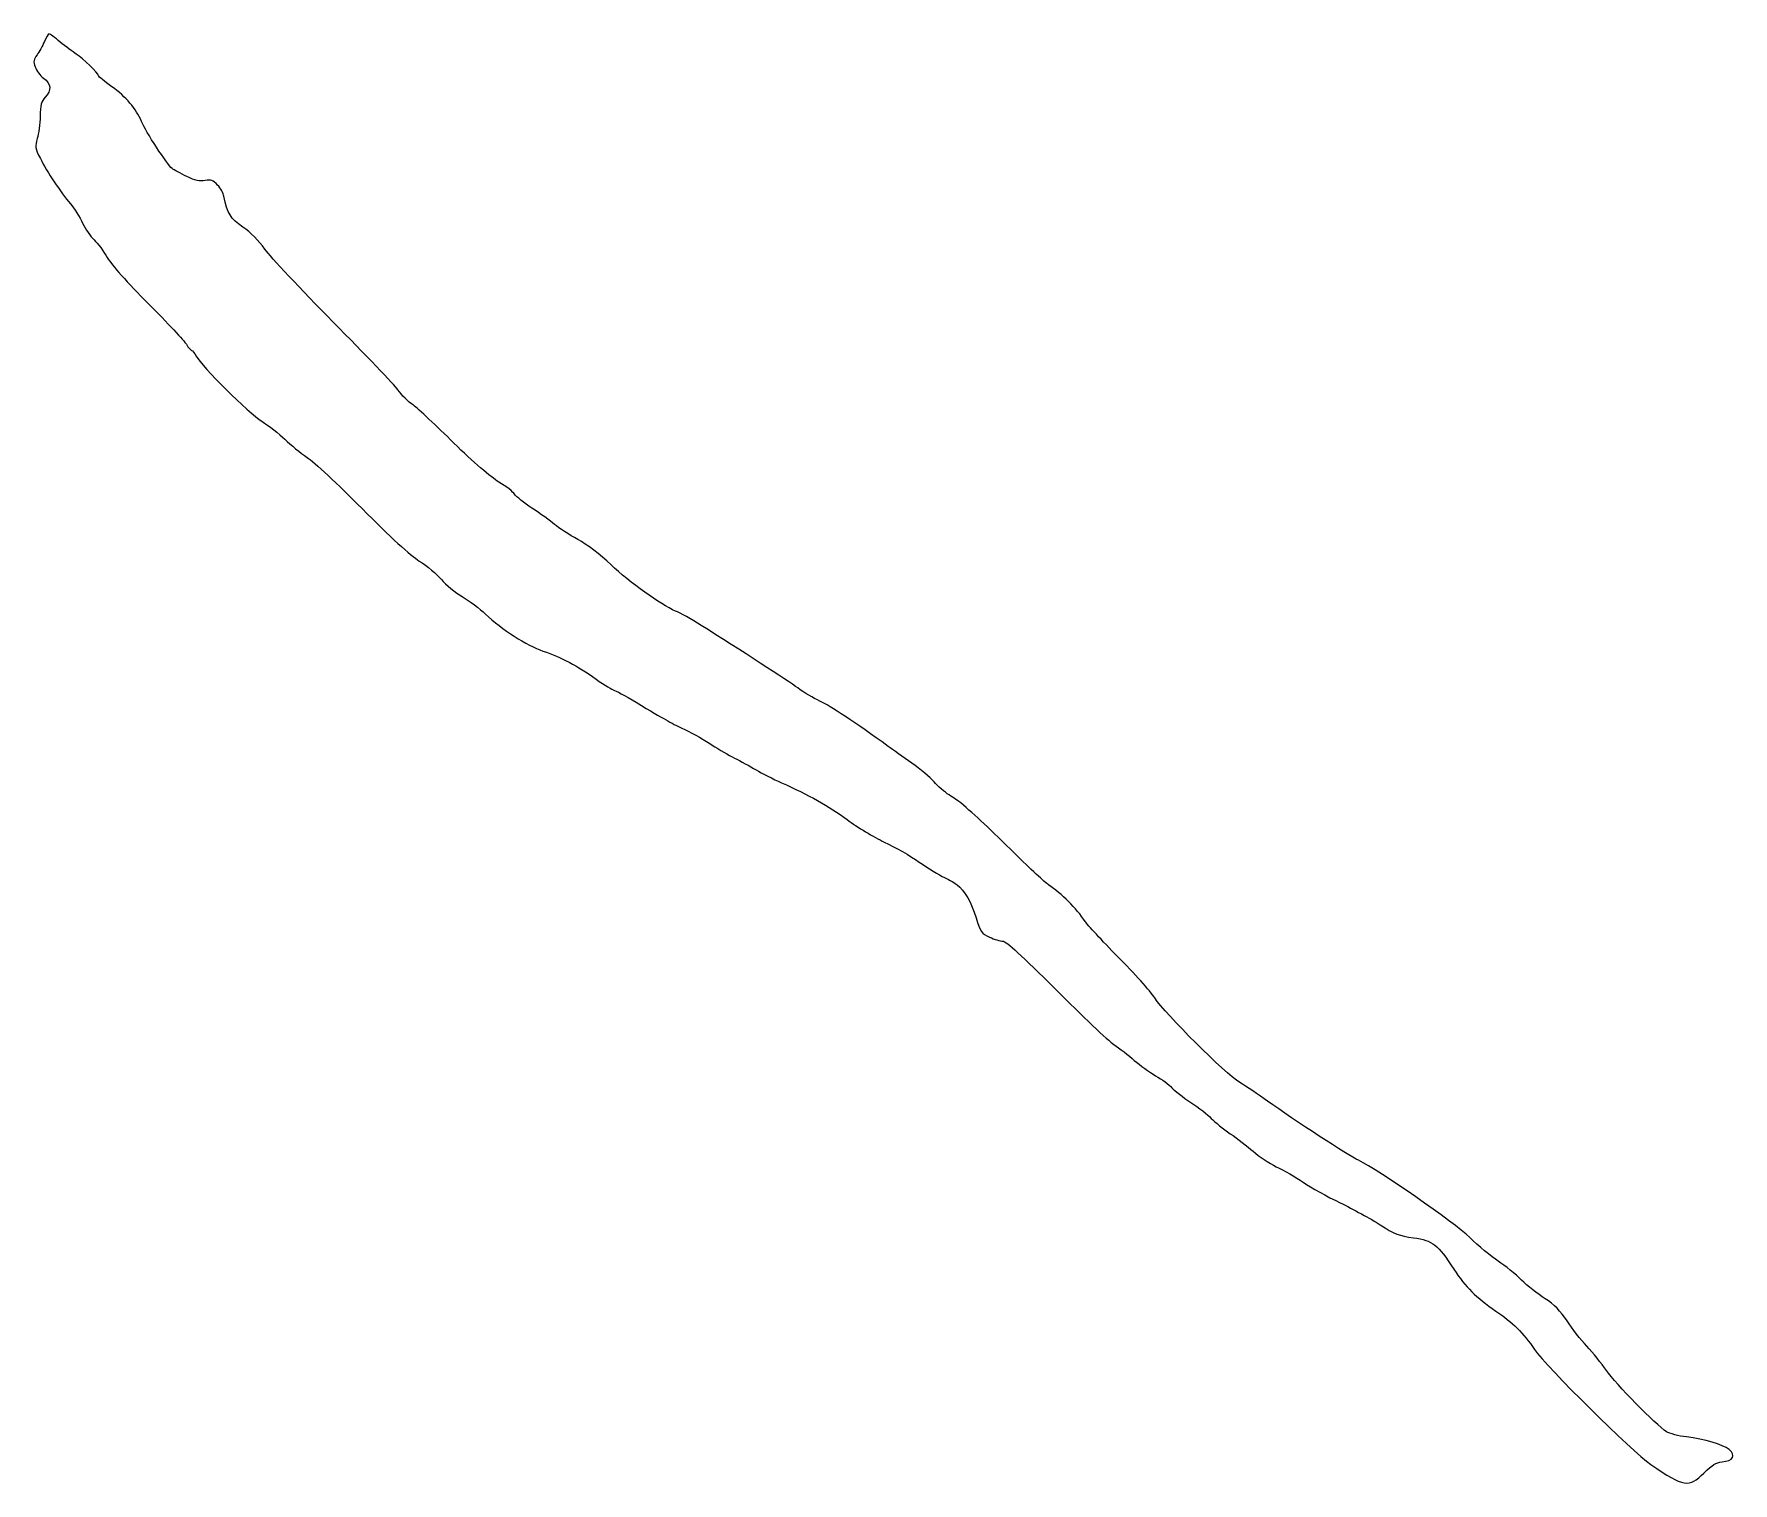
# Model space of a CAD drawing. Header units: millimetres. Extents: x 23 to 842, y -888 to -179.
# Drawn here: x 319.2 to 532.3, y -887.9 to -706.2 of the extents above; entities that cross this region are included whole.
import ezdxf

# ---------------------------------------------------------------- set-up
doc = ezdxf.new("R2010")
doc.units = ezdxf.units.MM
doc.layers.get('0').update_dxf_attribs({"linetype": 'CONTINUOUS'})

msp = doc.modelspace()

# ---------------------------------------------------------------- linework, layer by layer
for points in [[(320.52, -707.13), (320.28, -707.65), (319.88, -708.42), (319.59, -708.79)], [(321.1, -706.17), (320.99, -706.17), (320.73, -706.6), (320.52, -707.13)], [(322.5, -707.18), (321.84, -706.62), (321.2, -706.17), (321.1, -706.17)], [(324.51, -708.69), (324.09, -708.4), (323.16, -707.73), (322.5, -707.18)], [(319.59, -708.79), (319.17, -709.37), (319.11, -709.64), (319.35, -710.3)], [(327.29, -711.41), (327.29, -711.12), (325.36, -709.22), (324.51, -708.69)], [(319.35, -710.3), (319.51, -710.75), (319.99, -711.39), (320.41, -711.7)], [(328.96, -712.79), (328.06, -712.13), (327.29, -711.52), (327.29, -711.41)], [(320.41, -711.7), (321.36, -712.39), (321.44, -713.24), (320.62, -714.11)], [(332.69, -717.13), (332.03, -715.54), (330.76, -714.06), (328.96, -712.79)], [(320.62, -714.11), (320.12, -714.64), (320.01, -715.09), (319.99, -716.49)], [(319.99, -716.49), (319.96, -717.44), (319.8, -718.69), (319.62, -719.3)], [(336.52, -723.03), (335.94, -722.6), (333.19, -718.37), (332.69, -717.13)], [(319.62, -719.3), (319.33, -720.28), (319.35, -720.49), (320.01, -721.81)], [(320.01, -721.81), (320.89, -723.5), (322.53, -726.02), (323.77, -727.47)], [(338.38, -724.06), (337.58, -723.66), (336.76, -723.21), (336.52, -723.03)], [(340.68, -724.56), (340.02, -724.69), (339.43, -724.56), (338.38, -724.06)], [(342.24, -725.12), (341.68, -724.51), (341.44, -724.43), (340.68, -724.56)], [(343.03, -726.52), (342.98, -726.15), (342.61, -725.51), (342.24, -725.12)], [(345.39, -730.38), (343.83, -729.3), (343.48, -728.72), (343.03, -726.52)], [(323.77, -727.47), (324.25, -728.03), (324.96, -729.14), (325.31, -729.88)], [(325.31, -729.88), (325.68, -730.65), (326.31, -731.6), (326.76, -732)], [(348.17, -733.16), (347.4, -732.08), (346.39, -731.04), (345.39, -730.38)], [(326.76, -732), (327.21, -732.42), (327.95, -733.43), (328.4, -734.22)], [(328.4, -734.22), (328.93, -735.09), (330.94, -737.37), (333.56, -740.01)], [(356.71, -742.29), (352.69, -738.21), (348.83, -734.11), (348.17, -733.16)], [(333.56, -740.01), (335.94, -742.39), (338.08, -744.67), (338.32, -745.09)], [(364.86, -750.81), (364.41, -750.2), (360.76, -746.36), (356.71, -742.29)], [(338.32, -745.09), (338.59, -745.52), (338.88, -745.86), (338.98, -745.86)], [(338.98, -745.86), (339.09, -745.86), (339.35, -746.18), (339.57, -746.57)], [(339.57, -746.57), (340.23, -747.87), (346.15, -753.72), (347.79, -754.75)], [(366.79, -752.74), (366.16, -752.32), (365.28, -751.44), (364.86, -750.81)], [(371.87, -757.48), (369.7, -755.31), (367.4, -753.19), (366.79, -752.74)], [(347.79, -754.75), (348.67, -755.28), (349.96, -756.31), (350.68, -757)], [(350.68, -757), (351.39, -757.71), (352.64, -758.72), (353.46, -759.27)], [(377.51, -762.37), (376.5, -761.76), (374.28, -759.86), (371.87, -757.48)], [(353.46, -759.27), (354.28, -759.8), (357.37, -762.69), (360.36, -765.7)], [(379.49, -763.9), (379.33, -763.61), (378.43, -762.93), (377.51, -762.37)], [(381.66, -765.65), (380.66, -764.96), (379.68, -764.2), (379.49, -763.9)], [(360.36, -765.7), (363.93, -769.3), (366.4, -771.55), (367.53, -772.27)], [(384.49, -767.69), (383.96, -767.24), (382.69, -766.31), (381.66, -765.65)], [(387.4, -769.57), (386.34, -768.99), (385.02, -768.14), (384.49, -767.69)], [(391.58, -772.74), (390.21, -771.45), (388.57, -770.18), (387.4, -769.57)], [(367.53, -772.27), (368.49, -772.87), (369.76, -773.93), (370.31, -774.59)], [(399.65, -778.54), (397.83, -777.77), (393.89, -774.94), (391.58, -772.74)], [(370.31, -774.59), (370.87, -775.26), (372.06, -776.23), (372.93, -776.74)], [(372.93, -776.74), (373.8, -777.27), (375.13, -778.25), (375.84, -778.93)], [(375.84, -778.93), (377.85, -780.84), (381.03, -782.88), (383.04, -783.56)], [(402.88, -780.34), (401.66, -779.57), (400.24, -778.75), (399.65, -778.54)], [(415, -788.19), (413.76, -787.29), (407.72, -783.38), (402.88, -780.34)], [(383.04, -783.56), (385.37, -784.36), (387.3, -785.36), (389.7, -787.08)], [(389.7, -787.08), (390.79, -787.85), (391.8, -788.46), (391.93, -788.46)], [(417.78, -789.83), (416.98, -789.49), (415.74, -788.75), (415, -788.19)], [(391.93, -788.46), (392.06, -788.46), (393.33, -789.15), (394.73, -789.99)], [(394.73, -789.99), (398.52, -792.27), (398.7, -792.37), (400.84, -793.41)], [(426.35, -795.52), (422.2, -792.51), (419.02, -790.42), (417.78, -789.83)], [(400.84, -793.41), (401.93, -793.94), (403.49, -794.81), (404.28, -795.36)], [(404.28, -795.36), (405.1, -795.89), (406.35, -796.63), (407.06, -796.98)], [(429.29, -797.61), (428.23, -796.87), (426.91, -795.92), (426.35, -795.52)], [(407.06, -796.98), (407.8, -797.35), (408.99, -798.01), (409.76, -798.46)], [(409.76, -798.46), (410.5, -798.91), (411.93, -799.62), (412.94, -800.07)], [(432.09, -799.97), (431.61, -799.41), (430.37, -798.35), (429.29, -797.61)], [(412.94, -800.07), (416.32, -801.56), (418.91, -803.01), (421.19, -804.7)], [(433.97, -801.61), (433.41, -801.24), (432.57, -800.52), (432.09, -799.97)], [(435.45, -802.61), (435.19, -802.4), (434.53, -801.95), (433.97, -801.61)], [(442.22, -808.96), (439.21, -805.97), (437.2, -804.12), (435.45, -802.61)], [(421.19, -804.7), (422.43, -805.63), (424.55, -806.9), (425.85, -807.51)], [(425.85, -807.51), (427.17, -808.14), (429.13, -809.25), (430.21, -810.02)], [(446.43, -812.88), (446.03, -812.61), (444.13, -810.84), (442.22, -808.96)], [(430.21, -810.02), (431.3, -810.76), (432.73, -811.66), (433.39, -811.98)], [(433.39, -811.98), (434.05, -812.3), (434.76, -812.69), (434.98, -812.88)], [(434.98, -812.88), (435.9, -813.59), (436.8, -815.15), (437.36, -817.01)], [(451.04, -817.48), (449.95, -815.82), (448.1, -813.96), (446.43, -812.88)], [(437.36, -817.01), (437.91, -818.81), (438.02, -818.96), (439.05, -819.44)], [(455.14, -821.9), (453.15, -819.86), (451.3, -817.88), (451.04, -817.48)], [(439.05, -819.44), (439.63, -819.71), (440.4, -819.94), (440.72, -819.94)], [(440.72, -819.94), (441.11, -819.94), (443.15, -821.8), (447.33, -825.98)], [(459.77, -827.06), (459.24, -826.24), (457.15, -823.91), (455.14, -821.9)], [(447.33, -825.98), (450.64, -829.31), (453.95, -832.43), (454.63, -832.91)], [(470.43, -837.67), (468.58, -836.53), (461.09, -829.07), (459.77, -827.06)], [(454.63, -832.91), (455.35, -833.38), (456.49, -834.26), (457.2, -834.89)], [(457.2, -834.89), (457.89, -835.5), (459.11, -836.37), (459.87, -836.82)], [(459.87, -836.82), (460.67, -837.27), (461.59, -837.94), (461.91, -838.33)], [(461.91, -838.33), (462.23, -838.7), (463.31, -839.52), (464.29, -840.16)], [(473.9, -840), (472.81, -839.23), (471.25, -838.17), (470.43, -837.67)], [(464.29, -840.16), (465.27, -840.79), (466.43, -841.72), (466.86, -842.17)], [(485.33, -847.43), (484.06, -846.83), (477.28, -842.41), (473.9, -840)], [(466.86, -842.17), (467.31, -842.65), (468.37, -843.49), (469.24, -844.1)], [(469.24, -844.1), (470.11, -844.68), (471.41, -845.69), (472.1, -846.3)], [(472.1, -846.3), (472.81, -846.93), (474.11, -847.78), (475.01, -848.23)], [(499.27, -857.12), (497.28, -855.21), (487.92, -848.68), (485.33, -847.43)], [(475.01, -848.23), (475.93, -848.65), (477.44, -849.52), (478.39, -850.19)], [(478.39, -850.19), (479.35, -850.82), (481.41, -851.98), (483, -852.75)], [(483, -852.75), (484.61, -853.55), (486.86, -854.76), (488.02, -855.5)], [(488.02, -855.5), (489.82, -856.67), (490.43, -856.91), (492.2, -857.14)], [(492.2, -857.14), (494.69, -857.51), (495.22, -857.94), (497.28, -861.09)], [(502.84, -860.08), (501.97, -859.5), (500.35, -858.18), (499.27, -857.12)], [(505.75, -862.44), (505.04, -861.72), (503.71, -860.66), (502.84, -860.08)], [(497.28, -861.09), (498.77, -863.36), (500.04, -864.61), (502.55, -866.33)], [(508.71, -864.79), (507.81, -864.21), (506.49, -863.15), (505.75, -862.44)], [(511.47, -867.57), (510.65, -866.3), (509.88, -865.53), (508.71, -864.79)], [(502.55, -866.33), (504.59, -867.7), (506.02, -869.13), (507.39, -871.14)], [(513.95, -870.74), (513.21, -869.95), (512.1, -868.52), (511.47, -867.57)], [(507.39, -871.14), (508.9, -873.36), (519.59, -883.92), (522, -885.59)], [(516.41, -873.79), (515.81, -872.91), (514.69, -871.54), (513.95, -870.74)], [(523.95, -881.46), (522.63, -880.61), (517.53, -875.43), (516.41, -873.79)], [(526.47, -882.12), (525.46, -882.02), (524.35, -881.7), (523.95, -881.46)], [(531.81, -883.71), (530.97, -883.05), (528.69, -882.39), (526.47, -882.12)], [(530.91, -885.24), (532.29, -885.14), (532.71, -884.4), (531.81, -883.71)], [(522, -885.59), (526.15, -888.42), (526.76, -888.5), (528.64, -886.65)], [(528.64, -886.65), (529.67, -885.61), (530.17, -885.32), (530.91, -885.24)]]:
    msp.add_open_spline(points, degree=3)

doc.saveas('drawing.dxf')
